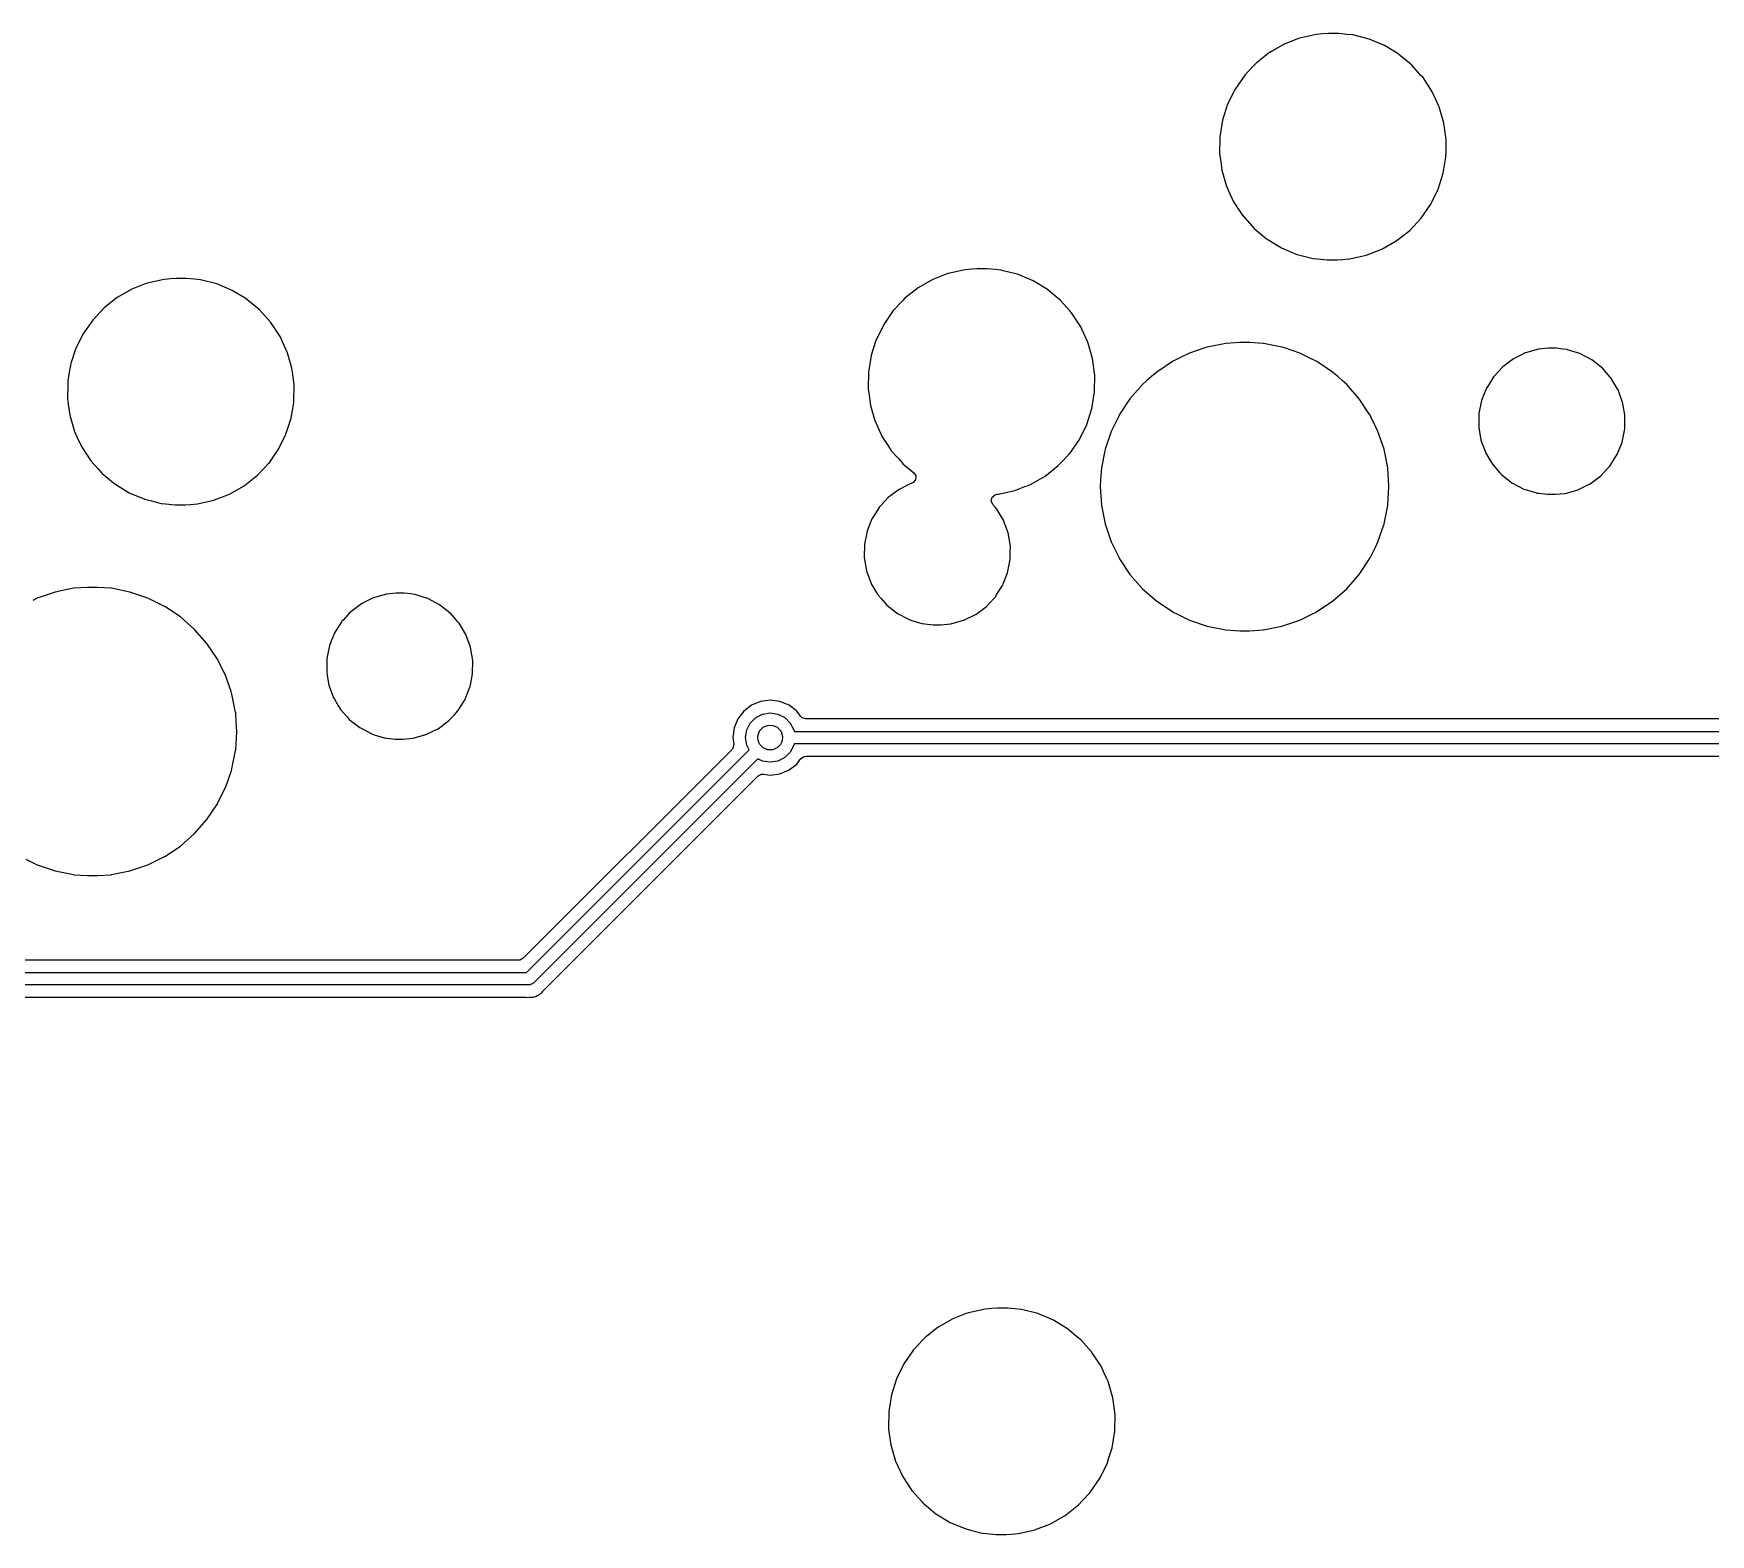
# Model space of a CAD drawing. Extents: x 0.6 to 14.8, y -5.2 to -0.6.
# Drawn here: x 10.52 to 11.587, y -4.155 to -3.199 of the extents above; entities that cross this region are included whole.
import ezdxf

# ---------------------------------------------------------------- set-up
doc = ezdxf.new("R2010")
doc.units = 0
doc.header["$MEASUREMENT"] = 0
doc.layers.add('BLACK', color=7, linetype='CONTINUOUS')

msp = doc.modelspace()

# ---------------------------------------------------------------- linework, layer by layer
at = {"layer": 'BLACK', "linetype": 'CONTINUOUS'}
for p, q in [((11.3241, -3.20299), (11.3159, -3.20618)), ((11.3258, -3.20235), (11.3241, -3.20299)), ((11.3259, -3.2023), (11.3258, -3.20235)), ((11.3258, -3.20235), (11.3258, -3.20235)), ((11.3363, -3.19994), (11.3259, -3.2023)), ((11.3365, -3.19993), (11.3363, -3.19994)), ((11.3407, -3.19961), (11.3365, -3.19993)), ((11.3365, -3.19993), (11.3365, -3.19993)), ((11.3443, -3.19935), (11.3407, -3.19961)), ((11.3507, -3.19935), (11.3443, -3.19935)), ((11.3558, -3.19986), (11.3507, -3.19935)), ((11.3594, -3.20023), (11.3558, -3.19986)), ((11.3596, -3.20024), (11.3594, -3.20023)), ((11.3594, -3.20023), (11.3594, -3.20023)), ((11.37, -3.20288), (11.3596, -3.20024)), ((11.3798, -3.20702), (11.37, -3.20288)), ((11.3066, -3.2115), (11.2982, -3.21813)), ((11.3068, -3.21139), (11.3066, -3.2115)), ((11.3105, -3.20926), (11.3068, -3.21139)), ((11.3159, -3.20618), (11.3105, -3.20926)), ((11.389, -3.21258), (11.3798, -3.20702)), ((11.3891, -3.21267), (11.389, -3.21258)), ((11.3958, -3.21824), (11.3891, -3.21267)), ((11.296, -3.22042), (11.291, -3.22582)), ((11.2982, -3.21813), (11.296, -3.22042)), ((11.3972, -3.21943), (11.3958, -3.21824)), ((11.3973, -3.21953), (11.3972, -3.21943)), ((11.4031, -3.22605), (11.3973, -3.21953)), ((11.3973, -3.21953), (11.3973, -3.21953)), ((11.2848, -3.23473), (11.28, -3.24434)), ((11.2909, -3.22593), (11.2848, -3.23473)), ((11.291, -3.22582), (11.2909, -3.22593)), ((11.4044, -3.22742), (11.4031, -3.22605)), ((11.4089, -3.23433), (11.4044, -3.22742)), ((11.4102, -3.23638), (11.4089, -3.23433)), ((11.28, -3.24434), (11.2768, -3.25454)), ((11.4123, -3.24086), (11.4102, -3.23638)), ((11.4143, -3.24509), (11.4123, -3.24086)), ((11.4147, -3.2461), (11.4143, -3.24509)), ((11.2768, -3.25454), (11.275, -3.26511)), ((11.4177, -3.25639), (11.4147, -3.2461)), ((11.4183, -3.26081), (11.4177, -3.25639)), ((11.275, -3.26592), (11.2749, -3.27582)), ((11.275, -3.26511), (11.275, -3.26526)), ((11.275, -3.26526), (11.275, -3.26526)), ((11.275, -3.26526), (11.275, -3.26592)), ((11.4191, -3.26672), (11.4183, -3.26081)), ((11.4192, -3.267), (11.4191, -3.26672)), ((11.4191, -3.27474), (11.4192, -3.26715)), ((11.4192, -3.26715), (11.4192, -3.267)), ((11.2749, -3.27582), (11.2749, -3.27597)), ((11.2749, -3.27597), (11.2756, -3.28081)), ((11.2749, -3.27597), (11.2749, -3.27597)), ((11.4173, -3.28828), (11.419, -3.27804)), ((11.419, -3.27771), (11.4191, -3.27474)), ((11.419, -3.27785), (11.419, -3.27771)), ((11.419, -3.27804), (11.419, -3.27785)), ((11.419, -3.27785), (11.419, -3.27785)), ((11.2756, -3.28081), (11.2763, -3.28644)), ((11.2763, -3.28644), (11.2793, -3.29672)), ((11.414, -3.29849), (11.4173, -3.28828)), ((11.2793, -3.29672), (11.2794, -3.29685)), ((11.2794, -3.29685), (11.2794, -3.29685)), ((11.2794, -3.29685), (11.2804, -3.29911)), ((11.2804, -3.29911), (11.2838, -3.30645)), ((11.4093, -3.30809), (11.414, -3.29849)), ((11.2838, -3.30645), (11.2897, -3.31541)), ((11.4032, -3.31689), (11.4093, -3.30809)), ((11.2897, -3.31541), (11.2898, -3.31552)), ((11.2898, -3.31552), (11.2898, -3.31552)), ((11.2898, -3.31552), (11.2911, -3.317)), ((11.2911, -3.317), (11.2968, -3.3234)), ((11.3959, -3.3247), (11.4032, -3.31689)), ((11.2968, -3.3234), (11.2969, -3.32349)), ((11.2969, -3.32349), (11.2969, -3.32349)), ((11.2969, -3.32349), (11.3046, -3.32987)), ((11.3046, -3.32987), (11.3051, -3.33025)), ((11.3051, -3.33025), (11.3142, -3.33581)), ((11.3781, -3.33664), (11.3874, -3.33133)), ((11.3874, -3.33133), (11.3959, -3.3247)), ((11.3142, -3.33581), (11.3241, -3.33995)), ((11.3241, -3.33995), (11.3242, -3.33998)), ((11.3242, -3.33998), (11.3242, -3.33998)), ((11.3242, -3.33998), (11.3286, -3.34108)), ((11.3286, -3.34108), (11.3345, -3.34258)), ((11.3577, -3.34289), (11.3682, -3.34052)), ((11.3682, -3.34052), (11.3695, -3.33998)), ((11.3695, -3.33998), (11.371, -3.33941)), ((11.371, -3.33941), (11.3781, -3.33664)), ((11.1007, -3.35267), (11.0922, -3.35598)), ((11.102, -3.35215), (11.1007, -3.35267)), ((11.1022, -3.35209), (11.102, -3.35215)), ((11.102, -3.35215), (11.102, -3.35215)), ((11.1126, -3.34973), (11.1022, -3.35209)), ((11.1127, -3.34972), (11.1126, -3.34973)), ((11.117, -3.3494), (11.1127, -3.34972)), ((11.1127, -3.34972), (11.1127, -3.34972)), ((11.1206, -3.34914), (11.117, -3.3494)), ((11.1269, -3.34914), (11.1206, -3.34914)), ((11.1321, -3.34966), (11.1269, -3.34914)), ((11.1357, -3.35002), (11.1321, -3.34966)), ((11.1358, -3.35003), (11.1357, -3.35002)), ((11.1357, -3.35002), (11.1357, -3.35002)), ((11.1371, -3.35036), (11.1358, -3.35003)), ((11.1443, -3.35218), (11.1371, -3.35036)), ((11.1462, -3.35267), (11.1443, -3.35218)), ((11.1561, -3.35681), (11.1462, -3.35267)), ((11.3345, -3.34258), (11.3346, -3.3426)), ((11.3346, -3.3426), (11.3346, -3.3426)), ((11.3346, -3.3426), (11.3372, -3.34286)), ((11.3372, -3.34286), (11.3434, -3.34348)), ((11.3434, -3.34348), (11.3497, -3.34348)), ((11.3497, -3.34348), (11.3533, -3.34321)), ((11.3533, -3.34321), (11.3576, -3.3429)), ((11.3576, -3.3429), (11.3577, -3.34289)), ((11.3576, -3.3429), (11.3576, -3.3429)), ((10.5823, -3.36212), (10.573, -3.36743)), ((10.5908, -3.35881), (10.5823, -3.36212)), ((10.5922, -3.35829), (10.5908, -3.35881)), ((10.5923, -3.35824), (10.5922, -3.35829)), ((10.5922, -3.35829), (10.5922, -3.35829)), ((10.6027, -3.35587), (10.5923, -3.35824)), ((10.6029, -3.35586), (10.6027, -3.35587)), ((10.6071, -3.35555), (10.6029, -3.35586)), ((10.6029, -3.35586), (10.6029, -3.35586)), ((10.6107, -3.35528), (10.6071, -3.35555)), ((10.6171, -3.35528), (10.6107, -3.35528)), ((10.6222, -3.3558), (10.6171, -3.35528)), ((10.6258, -3.35616), (10.6222, -3.3558)), ((10.626, -3.35618), (10.6258, -3.35616)), ((10.6258, -3.35616), (10.6258, -3.35616)), ((10.6363, -3.35881), (10.626, -3.35618)), ((10.6462, -3.36295), (10.6363, -3.35881)), ((10.6554, -3.36851), (10.6462, -3.36295)), ((11.0829, -3.36129), (11.0745, -3.36792)), ((11.0922, -3.35598), (11.0829, -3.36129)), ((11.1652, -3.36237), (11.1561, -3.35681)), ((11.1654, -3.36246), (11.1652, -3.36237)), ((11.1721, -3.36803), (11.1654, -3.36246)), ((10.5646, -3.37406), (10.5573, -3.38187)), ((10.573, -3.36743), (10.5646, -3.37406)), ((10.6555, -3.3686), (10.6554, -3.36851)), ((10.6622, -3.37417), (10.6555, -3.3686)), ((11.0731, -3.36933), (11.0673, -3.37551)), ((11.0745, -3.36792), (11.0731, -3.36933)), ((11.1735, -3.36922), (11.1721, -3.36803)), ((11.1736, -3.36933), (11.1735, -3.36922)), ((11.1794, -3.37584), (11.1736, -3.36933)), ((11.1736, -3.36933), (11.1736, -3.36933)), ((10.5573, -3.38187), (10.5511, -3.39067)), ((10.6636, -3.37536), (10.6622, -3.37417)), ((10.6637, -3.37547), (10.6636, -3.37536)), ((10.6705, -3.3831), (10.6637, -3.37547)), ((10.6637, -3.37547), (10.6637, -3.37547)), ((10.6708, -3.38335), (10.6705, -3.3831)), ((10.6708, -3.38347), (10.6708, -3.38335)), ((10.6715, -3.38453), (10.6708, -3.38347)), ((10.6708, -3.38347), (10.6708, -3.38347)), ((10.6766, -3.39231), (10.6715, -3.38453)), ((11.061, -3.38453), (11.0563, -3.39413)), ((11.0671, -3.37573), (11.061, -3.38453)), ((11.0673, -3.37551), (11.0671, -3.37573)), ((11.1806, -3.37721), (11.1794, -3.37584)), ((11.1865, -3.38617), (11.1806, -3.37721)), ((10.5511, -3.39067), (10.5464, -3.40027)), ((10.6793, -3.39806), (10.6766, -3.39231)), ((11.0562, -3.39427), (11.0541, -3.40079)), ((11.0563, -3.39413), (11.0562, -3.39427)), ((11.1872, -3.3876), (11.1865, -3.38617)), ((11.1907, -3.39537), (11.1872, -3.3876)), ((11.191, -3.3959), (11.1907, -3.39537)), ((10.5464, -3.40041), (10.5437, -3.40873)), ((10.5464, -3.40027), (10.5464, -3.40041)), ((10.681, -3.40189), (10.6793, -3.39806)), ((10.6811, -3.40204), (10.681, -3.40189)), ((10.6841, -3.41232), (10.6811, -3.40204)), ((11.053, -3.40433), (11.0513, -3.41491)), ((11.0541, -3.40079), (11.053, -3.40433)), ((11.194, -3.40618), (11.191, -3.3959)), ((11.1954, -3.41679), (11.194, -3.40618)), ((11.2505, -3.40542), (11.2449, -3.40815)), ((11.2556, -3.40288), (11.2505, -3.40542)), ((11.2655, -3.39954), (11.2556, -3.40288)), ((11.2669, -3.39906), (11.2655, -3.39954)), ((11.267, -3.39902), (11.2669, -3.39906)), ((11.2669, -3.39906), (11.2669, -3.39906)), ((11.2788, -3.39667), (11.267, -3.39902)), ((11.2789, -3.39666), (11.2788, -3.39667)), ((11.2877, -3.39609), (11.2789, -3.39666)), ((11.2789, -3.39666), (11.2789, -3.39666)), ((11.2878, -3.39608), (11.2877, -3.39609)), ((11.2877, -3.39609), (11.2877, -3.39609)), ((11.2938, -3.39608), (11.2878, -3.39608)), ((11.2939, -3.39609), (11.2938, -3.39608)), ((11.3027, -3.39666), (11.2939, -3.39609)), ((11.2939, -3.39609), (11.2939, -3.39609)), ((11.3028, -3.39667), (11.3027, -3.39666)), ((11.3027, -3.39666), (11.3027, -3.39666)), ((11.3146, -3.39902), (11.3028, -3.39667)), ((11.3147, -3.39906), (11.3146, -3.39902)), ((11.3161, -3.39954), (11.3147, -3.39906)), ((11.3147, -3.39906), (11.3147, -3.39906)), ((11.326, -3.40288), (11.3161, -3.39954)), ((11.3311, -3.40542), (11.326, -3.40288)), ((11.3367, -3.40815), (11.3311, -3.40542)), ((11.4666, -3.4042), (11.462, -3.40645)), ((11.4695, -3.40276), (11.4666, -3.4042)), ((11.4697, -3.40268), (11.4695, -3.40276)), ((11.4695, -3.40276), (11.4695, -3.40276)), ((11.4779, -3.40036), (11.4697, -3.40268)), ((11.4843, -3.39978), (11.4779, -3.40036)), ((11.4892, -3.39978), (11.4843, -3.39978)), ((11.4934, -3.40027), (11.4892, -3.39978)), ((11.496, -3.40057), (11.4934, -3.40027)), ((11.4961, -3.4006), (11.496, -3.40057)), ((11.496, -3.40057), (11.496, -3.40057)), ((11.4963, -3.40065), (11.4961, -3.4006)), ((11.5006, -3.40198), (11.4963, -3.40065)), ((11.4963, -3.40065), (11.4963, -3.40065)), ((11.5043, -3.40313), (11.5006, -3.40198)), ((11.5118, -3.40711), (11.5043, -3.40313)), ((10.5424, -3.41497), (10.5415, -3.42052)), ((10.5431, -3.41048), (10.5424, -3.41497)), ((10.5437, -3.40873), (10.5431, -3.41048)), ((10.6845, -3.41505), (10.6841, -3.41232)), ((10.6855, -3.42273), (10.6845, -3.41505)), ((11.0513, -3.41491), (11.0511, -3.42562)), ((11.1953, -3.4275), (11.1954, -3.41679)), ((11.2348, -3.41489), (11.2315, -3.41783)), ((11.2448, -3.4082), (11.2348, -3.41489)), ((11.2449, -3.40815), (11.2448, -3.4082)), ((11.2449, -3.40815), (11.2449, -3.40815)), ((11.3368, -3.4082), (11.3367, -3.40815)), ((11.3367, -3.40815), (11.3367, -3.40815)), ((11.3468, -3.41489), (11.3368, -3.4082)), ((11.3501, -3.41783), (11.3468, -3.41489)), ((11.4551, -3.4117), (11.4495, -3.41767)), ((11.4552, -3.41156), (11.4551, -3.4117)), ((11.462, -3.40645), (11.4552, -3.41156)), ((11.5186, -3.41239), (11.5118, -3.40711)), ((11.5187, -3.41253), (11.5186, -3.41239)), ((11.5235, -3.41805), (11.5187, -3.41253)), ((10.5414, -3.42265), (10.5413, -3.43176)), ((10.5415, -3.42052), (10.5414, -3.42105)), ((10.5414, -3.42105), (10.5414, -3.42119)), ((10.5414, -3.42119), (10.5414, -3.42119)), ((10.5414, -3.42119), (10.5414, -3.42265)), ((10.6854, -3.43365), (10.6856, -3.42293)), ((10.6856, -3.42293), (10.6855, -3.42273)), ((11.0511, -3.42562), (11.0512, -3.42576)), ((11.0512, -3.42576), (11.0512, -3.42576)), ((11.0512, -3.42576), (11.0515, -3.42808)), ((11.1936, -3.43808), (11.1953, -3.4275)), ((11.2258, -3.42282), (11.2178, -3.43186)), ((11.2286, -3.42033), (11.2258, -3.42282)), ((11.2315, -3.41783), (11.2286, -3.42033)), ((11.353, -3.42033), (11.3501, -3.41783)), ((11.3558, -3.42282), (11.353, -3.42033)), ((11.3637, -3.43186), (11.3558, -3.42282)), ((11.4448, -3.42523), (11.4429, -3.42992)), ((11.446, -3.42325), (11.4448, -3.42506)), ((11.4448, -3.42506), (11.4448, -3.42523)), ((11.4448, -3.42523), (11.4448, -3.42523)), ((11.4493, -3.41799), (11.446, -3.42325)), ((11.4494, -3.41784), (11.4493, -3.41799)), ((11.4493, -3.41799), (11.4493, -3.41799)), ((11.4495, -3.41767), (11.4494, -3.41784)), ((11.5242, -3.41882), (11.5235, -3.41805)), ((11.5243, -3.41897), (11.5242, -3.41882)), ((11.5285, -3.426), (11.5243, -3.41897)), ((11.5243, -3.41897), (11.5243, -3.41897)), ((11.5286, -3.42616), (11.5285, -3.426)), ((11.5285, -3.426), (11.5285, -3.426)), ((11.5313, -3.43358), (11.5286, -3.42616)), ((10.5413, -3.43176), (10.5413, -3.4319)), ((10.5413, -3.4319), (10.5418, -3.43526)), ((10.5413, -3.4319), (10.5413, -3.4319)), ((10.5418, -3.43526), (10.5427, -3.44237)), ((10.6837, -3.44422), (10.6853, -3.43448)), ((10.6853, -3.43448), (10.6854, -3.43379)), ((10.6854, -3.43379), (10.6854, -3.43365)), ((10.6854, -3.43379), (10.6854, -3.43379)), ((11.0515, -3.42808), (11.0526, -3.43623)), ((11.0526, -3.43623), (11.0556, -3.44651)), ((11.1903, -3.44828), (11.1936, -3.43808)), ((11.2178, -3.43186), (11.2112, -3.44186)), ((11.3704, -3.44186), (11.3637, -3.43186)), ((11.4417, -3.43299), (11.44, -3.44137)), ((11.4429, -3.42992), (11.4417, -3.43299)), ((11.5315, -3.43417), (11.5313, -3.43358)), ((11.5318, -3.43609), (11.5315, -3.43417)), ((11.5329, -3.44217), (11.5318, -3.43609)), ((10.5427, -3.44237), (10.5457, -3.45266)), ((10.6806, -3.45372), (10.6836, -3.44436)), ((10.6836, -3.44436), (10.6837, -3.44422)), ((11.0556, -3.44651), (11.0557, -3.44665)), ((11.0557, -3.44665), (11.0557, -3.44665)), ((11.0557, -3.44665), (11.0572, -3.45002)), ((11.1856, -3.45789), (11.1903, -3.44828)), ((11.2104, -3.44334), (11.2058, -3.45265)), ((11.2111, -3.44197), (11.2104, -3.44334)), ((11.2112, -3.44186), (11.2111, -3.44197)), ((11.2111, -3.44197), (11.2111, -3.44197)), ((11.3705, -3.44197), (11.3704, -3.44186)), ((11.3712, -3.44334), (11.3705, -3.44197)), ((11.3705, -3.44197), (11.3705, -3.44197)), ((11.3744, -3.44991), (11.3712, -3.44334)), ((11.44, -3.44422), (11.4399, -3.44841)), ((11.4399, -3.44841), (11.4399, -3.44991)), ((11.44, -3.44137), (11.44, -3.44422)), ((11.5328, -3.45113), (11.5329, -3.44407)), ((11.533, -3.44259), (11.5329, -3.44217)), ((11.5329, -3.44407), (11.533, -3.44277)), ((11.533, -3.44277), (11.533, -3.44259)), ((11.533, -3.44277), (11.533, -3.44277)), ((10.5457, -3.45266), (10.5458, -3.45279)), ((10.5458, -3.45279), (10.5458, -3.45279)), ((10.5458, -3.45279), (10.5473, -3.45611)), ((10.5473, -3.45611), (10.5502, -3.46238)), ((10.6757, -3.46403), (10.6804, -3.45442)), ((10.6804, -3.45442), (10.6806, -3.45372)), ((11.0572, -3.45002), (11.0601, -3.45624)), ((11.0601, -3.45624), (11.0642, -3.4625)), ((11.1794, -3.46669), (11.1856, -3.45789)), ((11.2058, -3.45265), (11.202, -3.46404)), ((11.3757, -3.45265), (11.3744, -3.44991)), ((11.3796, -3.46404), (11.3757, -3.45265)), ((11.4399, -3.44991), (11.4399, -3.45009)), ((11.4399, -3.45009), (11.4399, -3.45017)), ((11.4399, -3.45009), (11.4399, -3.45009)), ((11.4399, -3.45017), (11.4413, -3.45833)), ((11.4413, -3.45833), (11.4443, -3.46635)), ((11.5311, -3.45967), (11.5312, -3.45951)), ((11.5312, -3.45951), (11.5328, -3.45113)), ((10.5502, -3.46238), (10.5561, -3.47134)), ((10.6696, -3.47283), (10.6757, -3.46403)), ((11.0642, -3.4625), (11.0658, -3.46499)), ((11.0658, -3.46499), (11.0659, -3.4652)), ((11.0659, -3.4652), (11.066, -3.46531)), ((11.066, -3.46531), (11.066, -3.46531)), ((11.066, -3.46531), (11.0701, -3.4698)), ((11.0701, -3.4698), (11.0731, -3.47319)), ((11.1752, -3.47122), (11.1793, -3.46679)), ((11.1793, -3.46679), (11.1794, -3.46669)), ((11.1793, -3.46679), (11.1793, -3.46679)), ((11.2018, -3.46511), (11.1996, -3.47583)), ((11.202, -3.46416), (11.2018, -3.46511)), ((11.202, -3.46404), (11.202, -3.46416)), ((11.202, -3.46416), (11.202, -3.46416)), ((11.3796, -3.46416), (11.3796, -3.46404)), ((11.3798, -3.46511), (11.3796, -3.46416)), ((11.3796, -3.46416), (11.3796, -3.46416)), ((11.382, -3.47583), (11.3798, -3.46511)), ((11.4443, -3.46635), (11.4444, -3.4665)), ((11.4444, -3.4665), (11.4444, -3.4665)), ((11.4444, -3.4665), (11.4486, -3.47353)), ((11.5236, -3.47438), (11.5279, -3.46759)), ((11.5279, -3.46759), (11.528, -3.46744)), ((11.528, -3.46744), (11.5283, -3.46669)), ((11.5283, -3.46669), (11.5311, -3.45967)), ((10.5561, -3.47134), (10.5562, -3.47145)), ((10.5562, -3.47145), (10.5562, -3.47145)), ((10.5562, -3.47145), (10.5606, -3.47638)), ((10.5606, -3.47638), (10.5632, -3.47933)), ((10.5632, -3.47933), (10.5633, -3.47943)), ((10.5633, -3.47943), (10.5633, -3.47943)), ((10.5633, -3.47943), (10.5706, -3.48548)), ((10.6538, -3.48726), (10.6622, -3.48063)), ((10.6622, -3.48063), (10.6662, -3.4764)), ((10.6662, -3.4764), (10.6695, -3.47293)), ((10.6695, -3.47293), (10.6696, -3.47283)), ((10.6695, -3.47293), (10.6695, -3.47293)), ((11.0731, -3.47319), (11.0732, -3.47328)), ((11.0732, -3.47328), (11.0732, -3.47328)), ((11.0732, -3.47328), (11.0801, -3.47903)), ((11.0801, -3.47903), (11.0814, -3.48107)), ((11.1637, -3.48112), (11.1721, -3.47449)), ((11.1721, -3.47449), (11.1752, -3.47122)), ((11.1996, -3.47596), (11.1991, -3.48347)), ((11.1996, -3.47583), (11.1996, -3.47596)), ((11.1996, -3.47596), (11.1996, -3.47596)), ((11.382, -3.47596), (11.382, -3.47583)), ((11.3825, -3.48347), (11.382, -3.47596)), ((11.382, -3.47596), (11.382, -3.47596)), ((11.4486, -3.47353), (11.4487, -3.47369)), ((11.4487, -3.47369), (11.4488, -3.47382)), ((11.4488, -3.47382), (11.4488, -3.47382)), ((11.4488, -3.47382), (11.4533, -3.47903)), ((11.4533, -3.47903), (11.4543, -3.48011)), ((11.4543, -3.48011), (11.461, -3.4854)), ((11.5177, -3.48094), (11.5219, -3.4764)), ((11.5219, -3.4764), (11.5233, -3.4748)), ((11.5233, -3.4748), (11.5235, -3.47467)), ((11.5233, -3.4748), (11.5233, -3.4748)), ((11.5235, -3.47467), (11.5236, -3.47438)), ((10.5706, -3.48548), (10.5715, -3.48618)), ((10.5715, -3.48618), (10.5806, -3.49174)), ((10.6445, -3.49258), (10.6538, -3.48726)), ((11.0708, -3.48962), (11.0639, -3.49473)), ((11.0757, -3.48717), (11.0708, -3.48962)), ((11.0783, -3.48592), (11.0757, -3.48717)), ((11.0784, -3.48584), (11.0783, -3.48592)), ((11.0783, -3.48592), (11.0783, -3.48592)), ((11.0787, -3.48578), (11.0784, -3.48584)), ((11.0788, -3.48574), (11.0787, -3.48578)), ((11.0797, -3.48532), (11.0788, -3.48573)), ((11.0788, -3.48573), (11.0788, -3.48573)), ((11.0788, -3.48573), (11.0788, -3.48574)), ((11.0812, -3.48347), (11.0797, -3.48532)), ((11.0814, -3.48107), (11.0812, -3.48347)), ((11.134, -3.49268), (11.1444, -3.49032)), ((11.1444, -3.49032), (11.1467, -3.48943)), ((11.1467, -3.48943), (11.1508, -3.48783)), ((11.1508, -3.48783), (11.1523, -3.48726)), ((11.1523, -3.48726), (11.1544, -3.48643)), ((11.1544, -3.48643), (11.1637, -3.48112)), ((11.1991, -3.48347), (11.1988, -3.48783)), ((11.1988, -3.48783), (11.1989, -3.48796)), ((11.1989, -3.48796), (11.1996, -3.49941)), ((11.382, -3.49941), (11.3827, -3.48796)), ((11.3827, -3.48783), (11.3825, -3.48347)), ((11.3827, -3.48796), (11.3827, -3.48783)), ((11.461, -3.4854), (11.4686, -3.48937)), ((11.4686, -3.48937), (11.4702, -3.48988)), ((11.4702, -3.48988), (11.4766, -3.49185)), ((11.4949, -3.49215), (11.5032, -3.48983)), ((11.5032, -3.48983), (11.5034, -3.48973)), ((11.5034, -3.48973), (11.5085, -3.48717)), ((11.5085, -3.48717), (11.5108, -3.48605)), ((11.5108, -3.48605), (11.5177, -3.48094)), ((10.5806, -3.49174), (10.5905, -3.49588)), ((10.5905, -3.49588), (10.5906, -3.49592)), ((10.5906, -3.49592), (10.5906, -3.49592)), ((10.5906, -3.49592), (10.5948, -3.49697)), ((10.5948, -3.49697), (10.6009, -3.49852)), ((10.6009, -3.49852), (10.601, -3.49853)), ((10.601, -3.49853), (10.601, -3.49853)), ((10.601, -3.49853), (10.6036, -3.49879)), ((10.6036, -3.49879), (10.6098, -3.49941)), ((10.6098, -3.49941), (10.6161, -3.49941)), ((10.6161, -3.49941), (10.6197, -3.49915)), ((10.6197, -3.49915), (10.624, -3.49883)), ((10.624, -3.49883), (10.6241, -3.49882)), ((10.624, -3.49883), (10.624, -3.49883)), ((10.6241, -3.49882), (10.6345, -3.49646)), ((10.6345, -3.49646), (10.6359, -3.49592)), ((10.6359, -3.49592), (10.6389, -3.49478)), ((10.6389, -3.49478), (10.6445, -3.49258)), ((11.058, -3.50115), (11.0556, -3.50508)), ((11.0581, -3.501), (11.058, -3.50115)), ((11.058, -3.50115), (11.058, -3.50115)), ((11.0596, -3.49941), (11.0581, -3.501)), ((11.0638, -3.49486), (11.0596, -3.49941)), ((11.0639, -3.49473), (11.0638, -3.49486)), ((11.1295, -3.49699), (11.1301, -3.49464)), ((11.1305, -3.4992), (11.1295, -3.49699)), ((11.1301, -3.49464), (11.1319, -3.49305)), ((11.1322, -3.50116), (11.1305, -3.4992)), ((11.1319, -3.49305), (11.1331, -3.49274)), ((11.1329, -3.50198), (11.1322, -3.50116)), ((11.133, -3.50213), (11.1329, -3.50198)), ((11.1372, -3.50917), (11.133, -3.50213)), ((11.133, -3.50213), (11.133, -3.50213)), ((11.1331, -3.49274), (11.1338, -3.49269)), ((11.1338, -3.49269), (11.134, -3.49268)), ((11.1338, -3.49269), (11.1338, -3.49269)), ((11.1996, -3.49941), (11.1996, -3.49984)), ((11.1996, -3.49984), (11.202, -3.51163)), ((11.3796, -3.51163), (11.382, -3.49984)), ((11.382, -3.49984), (11.382, -3.49941)), ((11.4766, -3.49185), (11.4766, -3.49185)), ((11.4766, -3.49185), (11.4767, -3.49191)), ((11.4767, -3.49191), (11.4769, -3.49193)), ((11.4769, -3.49193), (11.4769, -3.49193)), ((11.4769, -3.49193), (11.4783, -3.4921)), ((11.4783, -3.4921), (11.4837, -3.49273)), ((11.4837, -3.49273), (11.4886, -3.49273)), ((11.4886, -3.49273), (11.4949, -3.49215)), ((11.052, -3.51211), (11.0504, -3.51616)), ((11.0535, -3.50839), (11.052, -3.51211)), ((11.0536, -3.50823), (11.0535, -3.50839)), ((11.0535, -3.50839), (11.0535, -3.50839)), ((11.0556, -3.50508), (11.0536, -3.50823)), ((11.1373, -3.50932), (11.1372, -3.50917)), ((11.1372, -3.50917), (11.1372, -3.50917)), ((11.1403, -3.51734), (11.1373, -3.50932)), ((11.202, -3.51163), (11.202, -3.51175)), ((11.202, -3.51175), (11.202, -3.51175)), ((11.202, -3.51175), (11.2022, -3.51215)), ((11.2022, -3.51215), (11.2058, -3.52302)), ((11.3757, -3.52302), (11.3794, -3.51215)), ((11.3794, -3.51215), (11.3796, -3.51175)), ((11.3796, -3.51175), (11.3796, -3.51163)), ((11.3796, -3.51175), (11.3796, -3.51175)), ((11.0504, -3.51616), (11.0487, -3.52454)), ((11.1417, -3.52575), (11.1403, -3.51734)), ((11.2058, -3.52302), (11.2073, -3.52593)), ((11.3743, -3.52593), (11.3757, -3.52302)), ((11.0487, -3.52454), (11.0486, -3.53308)), ((11.0486, -3.53308), (11.0501, -3.5415)), ((11.1399, -3.54267), (11.1416, -3.53429)), ((11.1416, -3.52964), (11.1417, -3.52593)), ((11.1416, -3.53429), (11.1416, -3.52964)), ((11.1417, -3.52593), (11.1417, -3.52575)), ((11.1417, -3.52593), (11.1417, -3.52593)), ((11.2073, -3.52593), (11.2109, -3.53325)), ((11.2109, -3.53325), (11.2112, -3.53381)), ((11.2112, -3.53381), (11.2178, -3.54381)), ((11.3637, -3.54381), (11.3704, -3.53381)), ((11.3704, -3.53381), (11.3707, -3.53325)), ((11.3707, -3.53325), (11.3743, -3.52593)), ((11.0501, -3.5415), (11.053, -3.54951)), ((11.1371, -3.54966), (11.1399, -3.54284)), ((11.1399, -3.54284), (11.1399, -3.54267)), ((11.2178, -3.54381), (11.2258, -3.55285)), ((11.3558, -3.55285), (11.3637, -3.54381)), ((10.5334, -3.55495), (10.522, -3.55882)), ((10.5452, -3.55261), (10.5334, -3.55495)), ((10.5453, -3.5526), (10.5452, -3.55261)), ((10.5541, -3.55202), (10.5453, -3.5526)), ((10.5453, -3.5526), (10.5453, -3.5526)), ((10.5542, -3.55202), (10.5541, -3.55202)), ((10.5541, -3.55202), (10.5541, -3.55202)), ((10.5602, -3.55202), (10.5542, -3.55202)), ((10.5603, -3.55202), (10.5602, -3.55202)), ((10.5691, -3.5526), (10.5603, -3.55202)), ((10.5603, -3.55202), (10.5603, -3.55202)), ((10.5692, -3.55261), (10.5691, -3.5526)), ((10.5691, -3.5526), (10.5691, -3.5526)), ((10.581, -3.55495), (10.5692, -3.55261)), ((10.5924, -3.55882), (10.581, -3.55495)), ((11.053, -3.54951), (11.0531, -3.54966)), ((11.0531, -3.54966), (11.0531, -3.54966)), ((11.0531, -3.54966), (11.0571, -3.55635)), ((11.1331, -3.55635), (11.1367, -3.55076)), ((11.1367, -3.55076), (11.1368, -3.55061)), ((11.1368, -3.55061), (11.1371, -3.54966)), ((11.2258, -3.55285), (11.2348, -3.56078)), ((11.3468, -3.56078), (11.3558, -3.55285)), ((10.522, -3.55882), (10.5191, -3.56027)), ((10.5953, -3.56027), (10.5924, -3.55882)), ((10.603, -3.56408), (10.5953, -3.56027)), ((10.6032, -3.56414), (10.603, -3.56408)), ((10.603, -3.56408), (10.603, -3.56408)), ((10.6132, -3.57082), (10.6032, -3.56414)), ((10.7284, -3.56239), (10.7216, -3.5675)), ((10.733, -3.56013), (10.7284, -3.56239)), ((10.7359, -3.55869), (10.733, -3.56013)), ((10.7361, -3.55861), (10.7359, -3.55869)), ((10.7359, -3.55869), (10.7359, -3.55869)), ((10.7443, -3.55629), (10.7361, -3.55861)), ((10.7506, -3.55571), (10.7443, -3.55629)), ((10.7556, -3.55571), (10.7506, -3.55571)), ((10.7598, -3.55621), (10.7556, -3.55571)), ((10.7623, -3.55651), (10.7598, -3.55621)), ((10.7625, -3.55653), (10.7623, -3.55651)), ((10.7623, -3.55651), (10.7623, -3.55651)), ((10.7627, -3.55658), (10.7625, -3.55653)), ((10.7671, -3.55796), (10.7627, -3.55658)), ((10.7627, -3.55658), (10.7627, -3.55658)), ((10.7707, -3.55906), (10.7671, -3.55796)), ((10.7782, -3.56304), (10.7707, -3.55906)), ((10.7849, -3.56833), (10.7782, -3.56304)), ((11.0571, -3.55635), (11.0574, -3.55685)), ((11.0574, -3.55685), (11.0575, -3.55699)), ((11.0575, -3.55699), (11.0575, -3.55699)), ((11.0575, -3.55699), (11.0594, -3.55915)), ((11.0594, -3.55915), (11.063, -3.56327)), ((11.063, -3.56327), (11.0697, -3.56856)), ((11.1196, -3.56921), (11.1264, -3.5641)), ((11.1264, -3.5641), (11.1281, -3.56226)), ((11.1281, -3.56226), (11.1321, -3.55796)), ((11.1321, -3.55796), (11.1322, -3.55783)), ((11.1321, -3.55796), (11.1321, -3.55796)), ((11.1322, -3.55783), (11.1331, -3.55635)), ((11.2348, -3.56078), (11.2448, -3.56746)), ((11.3368, -3.56746), (11.3468, -3.56078)), ((10.6222, -3.57875), (10.6132, -3.57082)), ((10.7157, -3.57392), (10.7125, -3.57897)), ((10.7158, -3.57377), (10.7157, -3.57392)), ((10.7157, -3.57392), (10.7157, -3.57392)), ((10.7167, -3.57278), (10.7158, -3.57377)), ((10.7215, -3.56763), (10.7167, -3.57278)), ((10.7216, -3.5675), (10.7215, -3.56763)), ((10.7851, -3.56846), (10.7849, -3.56833)), ((10.7897, -3.57377), (10.7851, -3.56846)), ((10.7906, -3.57475), (10.7897, -3.57377)), ((10.7907, -3.5749), (10.7906, -3.57475)), ((10.7949, -3.58194), (10.7907, -3.5749)), ((10.7907, -3.5749), (10.7907, -3.5749)), ((11.0697, -3.56856), (11.0773, -3.57254)), ((11.0773, -3.57254), (11.0789, -3.57304)), ((11.0789, -3.57304), (11.0853, -3.57502)), ((11.0853, -3.57502), (11.0853, -3.57502)), ((11.0853, -3.57502), (11.0855, -3.57507)), ((11.0855, -3.57507), (11.0856, -3.57509)), ((11.0856, -3.57509), (11.0856, -3.57509)), ((11.0856, -3.57509), (11.0871, -3.57526)), ((11.0871, -3.57526), (11.0924, -3.57589)), ((11.0924, -3.57589), (11.0973, -3.57589)), ((11.0973, -3.57589), (11.1037, -3.57531)), ((11.1037, -3.57531), (11.1119, -3.57299)), ((11.1119, -3.57299), (11.1121, -3.57287)), ((11.1121, -3.57287), (11.1194, -3.56929)), ((11.1194, -3.56929), (11.1196, -3.56921)), ((11.1194, -3.56929), (11.1194, -3.56929)), ((11.2448, -3.56746), (11.2449, -3.56752)), ((11.2449, -3.56752), (11.2449, -3.56752)), ((11.2449, -3.56752), (11.2484, -3.56921)), ((11.2484, -3.56921), (11.2556, -3.57278)), ((11.2556, -3.57278), (11.267, -3.57665)), ((11.267, -3.57665), (11.2788, -3.579)), ((11.3028, -3.579), (11.3146, -3.57665)), ((11.3146, -3.57665), (11.326, -3.57278)), ((11.326, -3.57278), (11.3332, -3.56921)), ((11.3332, -3.56921), (11.3367, -3.56752)), ((11.3367, -3.56752), (11.3368, -3.56746)), ((11.3367, -3.56752), (11.3367, -3.56752)), ((10.6301, -3.58779), (10.6222, -3.57875)), ((10.7091, -3.58624), (10.7081, -3.58893)), ((10.7112, -3.58116), (10.7091, -3.58624)), ((10.7125, -3.57897), (10.7112, -3.58099)), ((10.7112, -3.58099), (10.7112, -3.58116)), ((10.7112, -3.58116), (10.7112, -3.58116)), ((10.7949, -3.58209), (10.7949, -3.58194)), ((10.7949, -3.58194), (10.7949, -3.58194)), ((10.7979, -3.5901), (10.7949, -3.58209)), ((11.2788, -3.579), (11.2789, -3.579)), ((11.2789, -3.579), (11.2789, -3.579)), ((11.2789, -3.579), (11.2877, -3.57958)), ((11.2877, -3.57958), (11.2877, -3.57958)), ((11.2877, -3.57958), (11.2878, -3.57959)), ((11.2878, -3.57959), (11.2938, -3.57959)), ((11.2938, -3.57959), (11.2939, -3.57958)), ((11.2939, -3.57958), (11.3027, -3.579)), ((11.2939, -3.57958), (11.2939, -3.57958)), ((11.3027, -3.579), (11.3027, -3.579)), ((11.3027, -3.579), (11.3028, -3.579)), ((10.6368, -3.59779), (10.6301, -3.58779)), ((10.6369, -3.59791), (10.6368, -3.59779)), ((10.6373, -3.5987), (10.6369, -3.59791)), ((10.6369, -3.59791), (10.6369, -3.59791)), ((10.7081, -3.58893), (10.7064, -3.59731)), ((10.7064, -3.59731), (10.7064, -3.60015)), ((10.7993, -3.59852), (10.7979, -3.5901)), ((10.6408, -3.60585), (10.6373, -3.5987)), ((10.6421, -3.60858), (10.6408, -3.60585)), ((10.6445, -3.61544), (10.6421, -3.60858)), ((10.7064, -3.60015), (10.7063, -3.60434)), ((10.7063, -3.60434), (10.7063, -3.60585)), ((10.7063, -3.60585), (10.7063, -3.60602)), ((10.7063, -3.60602), (10.7067, -3.60821)), ((10.7063, -3.60602), (10.7063, -3.60602)), ((10.7067, -3.60821), (10.7077, -3.61427)), ((10.7976, -3.61544), (10.7992, -3.60706)), ((10.7992, -3.60706), (10.7993, -3.59852)), ((10.6454, -3.61832), (10.6445, -3.61544)), ((10.646, -3.61997), (10.6454, -3.61832)), ((10.7077, -3.61427), (10.7107, -3.62228)), ((10.7947, -3.62262), (10.7975, -3.61561)), ((10.7975, -3.61561), (10.7976, -3.61544)), ((10.646, -3.62009), (10.646, -3.61997)), ((10.6462, -3.62113), (10.646, -3.62009)), ((10.646, -3.62009), (10.646, -3.62009)), ((10.6483, -3.63177), (10.6462, -3.62113)), ((10.7107, -3.62228), (10.7108, -3.62243)), ((10.7108, -3.62243), (10.7108, -3.62243)), ((10.7108, -3.62243), (10.7137, -3.62738)), ((10.7137, -3.62738), (10.7151, -3.62962)), ((10.7151, -3.62962), (10.7152, -3.62975)), ((10.7152, -3.62975), (10.7152, -3.62975)), ((10.7152, -3.62975), (10.7193, -3.63444)), ((10.7898, -3.6306), (10.79, -3.63032)), ((10.79, -3.63032), (10.7943, -3.62353)), ((10.7943, -3.62353), (10.7944, -3.62338)), ((10.7944, -3.62338), (10.7947, -3.62262)), ((10.9768, -3.62699), (10.9719, -3.63078)), ((10.9826, -3.6246), (10.9768, -3.62699)), ((10.9887, -3.62379), (10.9826, -3.6246)), ((10.9949, -3.6246), (10.9887, -3.62379)), ((11.0007, -3.62699), (10.9949, -3.6246)), ((11.0056, -3.63078), (11.0007, -3.62699)), ((10.6484, -3.63189), (10.6483, -3.63177)), ((10.6487, -3.63774), (10.6484, -3.63189)), ((10.6484, -3.63189), (10.6484, -3.63189)), ((10.6491, -3.64377), (10.6487, -3.63774)), ((10.7193, -3.63444), (10.7207, -3.63604)), ((10.7207, -3.63604), (10.7274, -3.64133)), ((10.7772, -3.64198), (10.784, -3.63687)), ((10.784, -3.63687), (10.7876, -3.63306)), ((10.7876, -3.63306), (10.7897, -3.63073)), ((10.7897, -3.63073), (10.7898, -3.6306)), ((10.7897, -3.63073), (10.7897, -3.63073)), ((10.9681, -3.63571), (10.9657, -3.64147)), ((10.9719, -3.63078), (10.9681, -3.63571)), ((10.9738, -3.64277), (10.976, -3.63838)), ((10.976, -3.63838), (10.9795, -3.6349)), ((10.9795, -3.6349), (10.9839, -3.63266)), ((10.9839, -3.63266), (10.9887, -3.63189)), ((10.9887, -3.63189), (10.9936, -3.63266)), ((10.9936, -3.63266), (10.998, -3.6349)), ((10.998, -3.6349), (11.0015, -3.63838)), ((11.0015, -3.63838), (11.0037, -3.64277)), ((11.0074, -3.63306), (11.0056, -3.63078)), ((11.0083, -3.63428), (11.0074, -3.63306)), ((11.0091, -3.63506), (11.0083, -3.63428)), ((11.0114, -3.63581), (11.0091, -3.63506)), ((11.3771, -3.63581), (11.0114, -3.63581)), ((11.6791, -3.63581), (11.3771, -3.63581)), ((10.6484, -3.65543), (10.6491, -3.64389)), ((10.6491, -3.64389), (10.6491, -3.64377)), ((10.7274, -3.64133), (10.735, -3.64531)), ((10.735, -3.64531), (10.7366, -3.64581)), ((10.7366, -3.64581), (10.7429, -3.64779)), ((10.7429, -3.64779), (10.7429, -3.64779)), ((10.7429, -3.64779), (10.7431, -3.64784)), ((10.7431, -3.64784), (10.7433, -3.64786)), ((10.7433, -3.64786), (10.7433, -3.64786)), ((10.7433, -3.64786), (10.7447, -3.64803)), ((10.7447, -3.64803), (10.75, -3.64866)), ((10.75, -3.64866), (10.755, -3.64866)), ((10.755, -3.64866), (10.7613, -3.64808)), ((10.7613, -3.64808), (10.7695, -3.64576)), ((10.7695, -3.64576), (10.7697, -3.64566)), ((10.7697, -3.64566), (10.7743, -3.6434)), ((10.7743, -3.6434), (10.7772, -3.64198)), ((10.9657, -3.64147), (10.9649, -3.64764)), ((10.9649, -3.64764), (10.9655, -3.65185)), ((10.973, -3.64764), (10.9738, -3.64277)), ((10.9738, -3.6525), (10.973, -3.64764)), ((11.0037, -3.64277), (11.0039, -3.6437)), ((11.0039, -3.65157), (11.0037, -3.6525)), ((11.0039, -3.6437), (11.684, -3.6437)), ((11.6856, -3.65157), (11.0039, -3.65157)), ((10.646, -3.66757), (10.6483, -3.65577)), ((10.6483, -3.65577), (10.6484, -3.65543)), ((10.9644, -3.65528), (10.8314, -3.78821)), ((10.8336, -3.79724), (10.9753, -3.65551)), ((10.9809, -3.66108), (10.838, -3.80397)), ((10.965, -3.65439), (10.9644, -3.65528)), ((10.9655, -3.65202), (10.965, -3.65439)), ((10.9655, -3.65185), (10.9655, -3.65202)), ((10.9753, -3.65551), (10.9738, -3.6525)), ((10.9839, -3.66262), (10.9809, -3.66108)), ((10.998, -3.66038), (10.9936, -3.66262)), ((11.0015, -3.65689), (10.998, -3.66038)), ((11.0037, -3.6525), (11.0015, -3.65689)), ((11.0056, -3.6645), (11.0083, -3.66099)), ((11.0083, -3.66099), (11.0103, -3.65963)), ((11.0103, -3.65963), (11.0114, -3.65947)), ((11.0114, -3.65947), (11.6423, -3.65947)), ((10.6421, -3.67895), (10.6456, -3.66863)), ((10.6456, -3.66863), (10.646, -3.66769)), ((10.646, -3.66769), (10.646, -3.66757)), ((10.646, -3.66769), (10.646, -3.66769)), ((10.8443, -3.80879), (10.9811, -3.67201)), ((10.9811, -3.67201), (10.9832, -3.67092)), ((10.9832, -3.67092), (10.9844, -3.67091)), ((10.9887, -3.66339), (10.9839, -3.66262)), ((10.9844, -3.67091), (10.9887, -3.67148)), ((10.9936, -3.66262), (10.9887, -3.66339)), ((10.9887, -3.67148), (10.9949, -3.67067)), ((10.9949, -3.67067), (11.0007, -3.66829)), ((11.0007, -3.66829), (11.0056, -3.6645)), ((10.6371, -3.68919), (10.6407, -3.68187)), ((10.6407, -3.68187), (10.6421, -3.67895)), ((10.6301, -3.69974), (10.6368, -3.68974)), ((10.6368, -3.68974), (10.6371, -3.68919)), ((10.6222, -3.70879), (10.6301, -3.69974)), ((10.6132, -3.71672), (10.6222, -3.70879)), ((10.5148, -3.72515), (10.522, -3.72872)), ((10.5924, -3.72872), (10.5996, -3.72515)), ((10.5996, -3.72515), (10.603, -3.72345)), ((10.603, -3.72345), (10.6032, -3.7234)), ((10.603, -3.72345), (10.603, -3.72345)), ((10.6032, -3.7234), (10.6132, -3.71672)), ((10.522, -3.72872), (10.5334, -3.73258)), ((10.5334, -3.73258), (10.5452, -3.73493)), ((10.5452, -3.73493), (10.5453, -3.73494)), ((10.5453, -3.73494), (10.5453, -3.73494)), ((10.5453, -3.73494), (10.5541, -3.73552)), ((10.5541, -3.73552), (10.5541, -3.73552)), ((10.5541, -3.73552), (10.5542, -3.73552)), ((10.5542, -3.73552), (10.5602, -3.73552)), ((10.5602, -3.73552), (10.5603, -3.73552)), ((10.5603, -3.73552), (10.5691, -3.73494)), ((10.5603, -3.73552), (10.5603, -3.73552)), ((10.5691, -3.73494), (10.5692, -3.73493)), ((10.5691, -3.73494), (10.5691, -3.73494)), ((10.5692, -3.73493), (10.581, -3.73258)), ((10.581, -3.73258), (10.5924, -3.72872)), ((10.8287, -3.78935), (10.283, -3.78935)), ((10.8293, -3.7893), (10.8287, -3.78935)), ((10.8314, -3.78821), (10.8293, -3.7893)), ((10.2755, -3.79724), (10.8336, -3.79724)), ((10.8352, -3.80512), (10.2755, -3.80512)), ((10.8355, -3.80502), (10.8352, -3.80512)), ((10.8358, -3.80507), (10.8355, -3.80502)), ((10.8366, -3.80465), (10.8358, -3.80507)), ((10.8375, -3.80437), (10.8366, -3.80465)), ((10.8377, -3.80411), (10.8375, -3.80437)), ((10.838, -3.80397), (10.8377, -3.80411)), ((10.8395, -3.81241), (10.8404, -3.81186)), ((10.8404, -3.81186), (10.8409, -3.8116)), ((10.8409, -3.8116), (10.8416, -3.81129)), ((10.8416, -3.81129), (10.8419, -3.81118)), ((10.8416, -3.81129), (10.8416, -3.81129)), ((10.8419, -3.81118), (10.8421, -3.81102)), ((10.8421, -3.81102), (10.8423, -3.81085)), ((10.8423, -3.81085), (10.843, -3.81029)), ((10.843, -3.81029), (10.8433, -3.8101)), ((10.8433, -3.8101), (10.844, -3.80918)), ((10.844, -3.80918), (10.8443, -3.80879)), ((10.283, -3.81301), (10.8331, -3.81301)), ((10.8331, -3.81301), (10.8333, -3.81302)), ((10.8333, -3.81302), (10.8334, -3.81309)), ((10.8334, -3.81309), (10.8354, -3.81301)), ((10.8354, -3.81301), (10.8355, -3.81301)), ((10.8355, -3.81301), (10.8363, -3.81301)), ((10.8363, -3.81301), (10.8365, -3.81298)), ((10.8365, -3.81298), (10.8367, -3.81297)), ((10.8367, -3.81297), (10.8373, -3.81294)), ((10.8373, -3.81294), (10.8375, -3.81294)), ((10.8375, -3.81294), (10.8379, -3.81292)), ((10.8379, -3.81292), (10.8382, -3.81278)), ((10.8382, -3.81278), (10.8383, -3.81274)), ((10.8382, -3.81278), (10.8382, -3.81278)), ((10.8383, -3.81274), (10.8391, -3.81249)), ((10.8391, -3.81249), (10.8395, -3.81241)), ((11.1135, -4.01446), (11.105, -4.01776)), ((11.1149, -4.01393), (11.1135, -4.01446)), ((11.115, -4.01388), (11.1149, -4.01393)), ((11.1149, -4.01393), (11.1149, -4.01393)), ((11.1255, -4.01151), (11.115, -4.01388)), ((11.1256, -4.0115), (11.1255, -4.01151)), ((11.1299, -4.01119), (11.1256, -4.0115)), ((11.1256, -4.0115), (11.1256, -4.0115)), ((11.1334, -4.01092), (11.1299, -4.01119)), ((11.1398, -4.01092), (11.1334, -4.01092)), ((11.1444, -4.01139), (11.1398, -4.01092)), ((11.1486, -4.0118), (11.1444, -4.01139)), ((11.1487, -4.01182), (11.1486, -4.0118)), ((11.1486, -4.0118), (11.1486, -4.0118)), ((11.1591, -4.01446), (11.1487, -4.01182)), ((11.169, -4.0186), (11.1591, -4.01446)), ((11.0957, -4.02308), (11.0873, -4.02971)), ((11.105, -4.01776), (11.0957, -4.02308)), ((11.1781, -4.02415), (11.169, -4.0186)), ((11.1782, -4.02425), (11.1781, -4.02415)), ((11.1849, -4.02981), (11.1782, -4.02425)), ((11.086, -4.03107), (11.0804, -4.03709)), ((11.0873, -4.02971), (11.086, -4.03107)), ((11.1864, -4.031), (11.1849, -4.02981)), ((11.1865, -4.03111), (11.1864, -4.031)), ((11.1933, -4.03883), (11.1865, -4.03111)), ((11.1865, -4.03111), (11.1865, -4.03111)), ((11.0739, -4.04631), (11.0692, -4.05592)), ((11.08, -4.03751), (11.0739, -4.04631)), ((11.0804, -4.03709), (11.08, -4.03751)), ((11.1935, -4.039), (11.1933, -4.03883)), ((11.1936, -4.03912), (11.1935, -4.039)), ((11.1945, -4.04058), (11.1936, -4.03912)), ((11.1936, -4.03912), (11.1936, -4.03912)), ((11.1994, -4.04795), (11.1945, -4.04058)), ((11.0692, -4.05592), (11.0659, -4.06612)), ((11.2016, -4.05272), (11.1994, -4.04795)), ((11.2031, -4.05606), (11.2016, -4.05272)), ((11.2039, -4.05768), (11.2031, -4.05606)), ((11.0659, -4.06612), (11.0642, -4.07669)), ((11.2068, -4.06796), (11.2039, -4.05768)), ((11.2069, -4.06811), (11.2068, -4.06796)), ((11.2079, -4.07565), (11.2069, -4.06811)), ((11.0642, -4.07669), (11.064, -4.0874)), ((11.2083, -4.07858), (11.2079, -4.07565)), ((11.2082, -4.08929), (11.2083, -4.07858)), ((11.064, -4.0874), (11.064, -4.08754)), ((11.064, -4.08754), (11.0641, -4.08817)), ((11.064, -4.08754), (11.064, -4.08754)), ((11.0641, -4.08817), (11.0655, -4.09802)), ((11.2064, -4.09986), (11.2082, -4.08929)), ((11.0655, -4.09802), (11.0685, -4.1083)), ((11.2042, -4.1069), (11.2064, -4.1)), ((11.2064, -4.1), (11.2064, -4.09986)), ((11.0685, -4.1083), (11.0685, -4.10843)), ((11.0685, -4.10843), (11.0685, -4.10843)), ((11.0685, -4.10843), (11.0702, -4.11208)), ((11.1984, -4.11967), (11.2032, -4.11006)), ((11.2032, -4.11006), (11.2042, -4.1069)), ((11.0702, -4.11208), (11.073, -4.11803)), ((11.073, -4.11803), (11.0788, -4.12698)), ((11.1923, -4.12847), (11.1984, -4.11967)), ((11.0788, -4.12698), (11.0789, -4.12709)), ((11.0789, -4.12709), (11.0789, -4.12709)), ((11.0789, -4.12709), (11.0852, -4.13408)), ((11.1876, -4.13344), (11.1922, -4.12858)), ((11.1922, -4.12858), (11.1923, -4.12847)), ((11.1922, -4.12858), (11.1922, -4.12858)), ((11.0852, -4.13408), (11.086, -4.13498)), ((11.086, -4.13498), (11.0861, -4.13507)), ((11.0861, -4.13507), (11.0861, -4.13507)), ((11.0861, -4.13507), (11.0882, -4.13688)), ((11.0882, -4.13688), (11.0942, -4.14183)), ((11.0942, -4.14183), (11.1033, -4.14738)), ((11.1673, -4.14822), (11.1766, -4.1429)), ((11.1766, -4.1429), (11.185, -4.13627)), ((11.185, -4.13627), (11.1876, -4.13344)), ((11.1033, -4.14738), (11.1132, -4.15152)), ((11.1132, -4.15152), (11.1134, -4.15156)), ((11.1134, -4.15156), (11.1134, -4.15156)), ((11.1134, -4.15156), (11.117, -4.15249)), ((11.117, -4.15249), (11.1236, -4.15416)), ((11.1468, -4.15446), (11.1573, -4.1521)), ((11.1573, -4.1521), (11.1576, -4.15199)), ((11.1576, -4.15199), (11.1651, -4.14906)), ((11.1651, -4.14906), (11.1673, -4.14822)), ((11.1236, -4.15416), (11.1238, -4.15418)), ((11.1238, -4.15418), (11.1238, -4.15418)), ((11.1238, -4.15418), (11.1263, -4.15443)), ((11.1263, -4.15443), (11.1325, -4.15506)), ((11.1325, -4.15506), (11.1389, -4.15506)), ((11.1389, -4.15506), (11.1424, -4.15479)), ((11.1424, -4.15479), (11.1467, -4.15448)), ((11.1467, -4.15448), (11.1468, -4.15446)), ((11.1467, -4.15448), (11.1467, -4.15448))]:
    msp.add_line(p, q, dxfattribs=at)
at = {"layer": 'BLACK'}
msp.add_circle((10.9887, -3.64764), 0.007874, dxfattribs=at)

doc.saveas('drawing.dxf')
